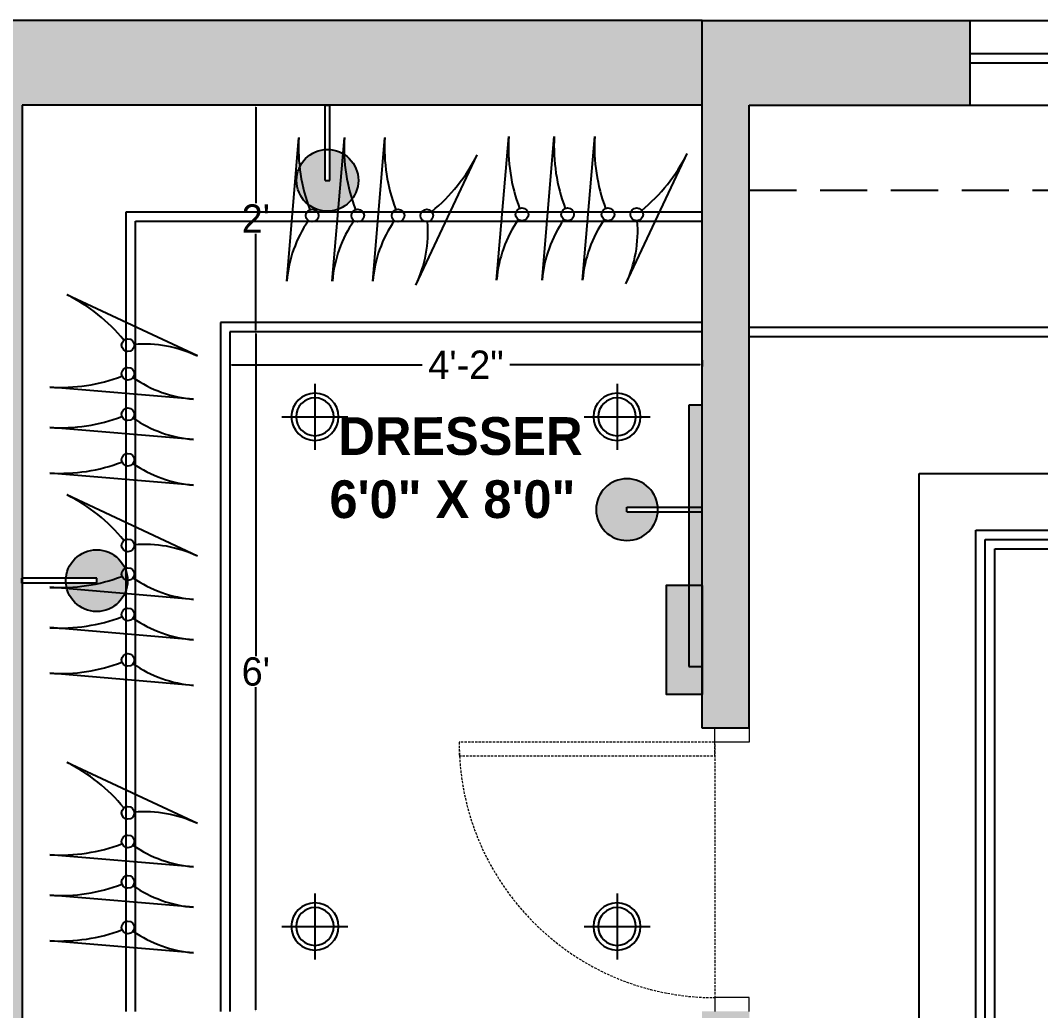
# Model space of a CAD drawing. Header units: inches. Extents: x 9636 to 21597, y -10243 to 557.
# Drawn here: x 16358.8 to 16466.8, y -7522.6 to -7417.7 of the extents above; entities that cross this region are included whole.
import ezdxf

# ---------------------------------------------------------------- set-up
doc = ezdxf.new("R2010")
doc.units = ezdxf.units.IN
doc.header["$MEASUREMENT"] = 0
for name, pattern in [('DASHED', [0.75, 0.5, -0.25]), ('DASHED2', [0.375, 0.25, -0.125]), ('HIDDEN', [0.375, 0.25, -0.125])]:
    doc.linetypes.add(name, pattern=pattern)
for name, color, linetype in [('A-Door-Frame', 1, 'Continuous'), ('A-Door-Swing', 8, 'HIDDEN'), ('IEL-HATCH-002', 7, 'Continuous')]:
    doc.layers.add(name, color=color, linetype=linetype)
doc.layers.add('Furniture', color=251, linetype='Continuous', lineweight=18)
doc.styles.add('HEMI', font='stylu.ttf')
doc.styles.add('MtXpl_Stylus_BT', font='')
doc.styles.get('MtXpl_Stylus_BT').set_extended_font_data('Stylus BT', bold=True)

# ---------------------------------------------------------------- blocks, each defined once
blk = doc.blocks.new('bhtrht')
at = {"layer": 'IEL-HATCH-002', "true_color": 0x939598, "transparency": 33554687}
h = blk.add_hatch(color=252, dxfattribs=at)
h.dxf.hatch_style = 1
h.paths.add_polyline_path([(12208.66, -5928.51), (12166.16, -5928.51), (12166.16, -6030.51), (12169.83, -6030.51), (12175.16, -6030.51), (12175.16, -5942.51), (12180.16, -5942.51), (12180.16, -5937.51), (12208.66, -5937.51)])
h.paths.add_polyline_path([(12316.66, -5928.51), (12292.66, -5928.51), (12292.66, -5937.51), (12316.66, -5937.51)])
h.paths.add_polyline_path([(12395.16, -5928.51), (12316.66, -5928.51), (12316.66, -6147.51), (12323.16, -6147.51), (12323.16, -5937.51), (12395.16, -5937.51)])
h.paths.add_polyline_path([(12424.16, -6147.51), (12400.16, -6147.51), (12400.16, -6033.51), (12396.5, -6033.51), (12395.16, -6033.51), (12395.16, -6147.51), (12323.16, -6147.51), (12316.66, -6147.51), (12316.66, -6156.51), (12323.16, -6156.51), (12395.16, -6156.51), (12424.16, -6156.51), (12424.16, -6152.84)])
h.paths.add_polyline_path([(12316.66, -6147.51), (12175.16, -6147.51), (12175.16, -6127.81), (12175.16, -6084.51), (12184.66, -6084.51), (12184.66, -6079.51), (12175.16, -6079.51), (12175.16, -6072.51), (12166.16, -6072.51), (12166.16, -6156.51), (12316.66, -6156.51)])
h.paths.add_polyline_path([(12636.16, -5928.51), (12606.56, -5928.51), (12606.56, -5937.51), (12627.16, -5937.51), (12627.16, -6129.51), (12627.16, -6135.51), (12627.16, -6147.51), (12467.16, -6147.51), (12467.16, -6156.51), (12636.16, -6156.51)])
h.paths.add_polyline_path([(12514.56, -5928.51), (12496.56, -5928.51), (12496.56, -5937.51), (12514.56, -5937.51)], flags=17)
h.paths.add_polyline_path([(12423.56, -5928.51), (12395.16, -5928.51), (12395.16, -6003.51), (12400.16, -6003.51), (12400.16, -5937.51), (12423.56, -5937.51)])
h = blk.add_hatch(color=252, dxfattribs=at)
h.dxf.hatch_style = 1
h.paths.add_polyline_path([(12395.16, -5969.26), (12393.77, -5969.26), (12393.77, -5996.97), (12395.16, -5996.97)])
at = {"color": 252, "true_color": 0x939598}
for p, q in [((12395.16, -5928.51), (12316.66, -5928.51)), ((12395.16, -5928.51), (12636.16, -5928.51)), ((12395.16, -6003.51), (12395.16, -5928.51)), ((12423.56, -5937.51), (12423.56, -5928.51)), ((12423.56, -5932.01), (12460.06, -5932.01)), ((12423.56, -5933.01), (12496.56, -5933.01)), ((12395.16, -5937.51), (12323.16, -5937.51)), ((12323.16, -5937.51), (12323.16, -6147.51)), ((12347.9, -5937.69), (12347.9, -5947.89)), ((12350.9, -5937.51), (12348.08, -5937.51)), ((12400.16, -5937.51), (12627.16, -5937.51)), ((12400.16, -6003.51), (12400.16, -5937.51)), ((12334.16, -6033.51), (12334.16, -5948.78)), ((12334.16, -5948.78), (12395.16, -5948.78)), ((12335.16, -6033.51), (12335.16, -5949.78)), ((12335.16, -5949.78), (12395.16, -5949.78)), ((12347.9, -5961.33), (12347.9, -5951.13)), ((12395.16, -5960.51), (12344.16, -5960.51)), ((12344.16, -5960.51), (12344.16, -6033.51)), ((12395.16, -5961.51), (12345.16, -5961.51)), ((12345.16, -5961.51), (12345.16, -6033.51)), ((12347.9, -5961.69), (12347.9, -5995.86)), ((12348.16, -5961.51), (12348.08, -5961.51)), ((12350.9, -5961.51), (12348.08, -5961.51)), ((12345.16, -5964.51), (12345.16, -5965.17)), ((12345.34, -5964.99), (12365.53, -5964.99)), ((12394.98, -5964.99), (12374.8, -5964.99)), ((12395.16, -5964.51), (12395.16, -5965.17)), ((12395.16, -5969.26), (12393.77, -5969.26)), ((12393.77, -5969.26), (12393.77, -5996.97)), ((12395.16, -5996.97), (12395.16, -5969.26)), ((12393.77, -5996.97), (12395.16, -5996.97)), ((12347.9, -6033.33), (12347.9, -5999.16)), ((12400.16, -6003.51), (12395.16, -6003.51))]:
    blk.add_line(p, q, dxfattribs=at)
at = {"color": 252, "linetype": 'DASHED', "ltscale": 10, "true_color": 0x939598}
blk.add_line((12400.16, -5946.51), (12627.16, -5946.51), dxfattribs=at)
at = {"color": 252, "true_color": 0x939598}
for points in [[(12347.87, -5937.69), (12347.93, -5937.69), (12347.9, -5937.51)], [(12347.87, -5961.33), (12347.93, -5961.33), (12347.9, -5961.51)], [(12347.87, -5961.69), (12347.93, -5961.69), (12347.9, -5961.51)], [(12345.34, -5964.96), (12345.34, -5965.02), (12345.16, -5964.99)], [(12394.98, -5964.96), (12394.98, -5965.02), (12395.16, -5964.99)], [(12347.87, -6033.33), (12347.93, -6033.33), (12347.9, -6033.51)]]:
    blk.add_solid(points, dxfattribs=at)
at = {"layer": 'A-Door-Frame', "color": 252, "lineweight": 5, "true_color": 0x939598}
blk.add_line((12400.16, -6003.51), (12396.5, -6003.51), dxfattribs=at)
for points in [[(12400.16, -6003.51), (12400.16, -6004.98), (12396.5, -6004.98), (12396.5, -6003.51)], [(12400.16, -6033.51), (12400.16, -6032.04), (12396.5, -6032.04), (12396.5, -6033.51)]]:
    blk.add_lwpolyline(points, dxfattribs=at)
at = {"layer": 'A-Door-Swing', "color": 252, "linetype": 'DASHED2', "lineweight": 5, "true_color": 0x939598}
blk.add_line((12396.5, -6005.22), (12396.5, -6032.28), dxfattribs=at)
blk.add_lwpolyline([(12396.5, -6004.98), (12369.43, -6004.98), (12369.43, -6006.44), (12396.5, -6006.44)], close=True, dxfattribs=at)
blk.add_arc((12396.5, -6004.98), 27.07, 180, 270, dxfattribs=at)
at = {"layer": 'Furniture', "color": 252, "lineweight": -2, "true_color": 0x939598}
for p, q in [((12351.17, -5956.14), (12352.46, -5940.94)), ((12356, -5956.14), (12357.28, -5940.94)), ((12360.28, -5956.14), (12361.56, -5940.94)), ((12373.4, -5956.02), (12374.69, -5940.81)), ((12378.23, -5956.02), (12379.51, -5940.81)), ((12382.51, -5956.02), (12383.79, -5940.81)), ((12364.86, -5956.55), (12371.35, -5942.74)), ((12387.09, -5956.43), (12393.58, -5942.62)), ((12341.71, -5964.06), (12327.9, -5957.57)), ((12341.3, -5968.65), (12326.09, -5967.36)), ((12341.3, -5972.93), (12326.09, -5971.64)), ((12341.3, -5977.75), (12326.09, -5976.47)), ((12341.71, -5985.27), (12327.9, -5978.78)), ((12341.3, -5989.86), (12326.09, -5988.57)), ((12341.3, -5994.14), (12326.09, -5992.85)), ((12341.3, -5998.96), (12326.09, -5997.68)), ((12341.71, -6013.61), (12327.9, -6007.12)), ((12341.3, -6018.19), (12326.09, -6016.91)), ((12341.3, -6022.48), (12326.09, -6021.19)), ((12341.3, -6027.3), (12326.09, -6026.02))]:
    blk.add_line(p, q, dxfattribs=at)
for centre in [(12353.87, -5949.19), (12358.69, -5949.19), (12362.97, -5949.19), (12366.01, -5949.19), (12376.09, -5949.06), (12380.92, -5949.06), (12385.2, -5949.06), (12388.24, -5949.06), (12334.35, -5962.92), (12334.35, -5965.95), (12334.35, -5970.24), (12334.35, -5975.06), (12334.35, -5984.13), (12334.35, -5987.17), (12334.35, -5991.45), (12334.35, -5996.27), (12334.35, -6012.47), (12334.35, -6015.5), (12334.35, -6019.78), (12334.35, -6024.61)]:
    blk.add_circle(centre, 0.673, dxfattribs=at)
for centre, radius, start, end in [((12371.04, -5942.01), 18.62, 176.6903, 200.6016), ((12375.87, -5942.01), 18.62, 176.6903, 200.6016), ((12380.15, -5942.01), 18.62, 176.6903, 200.6016), ((12393.27, -5941.89), 18.62, 176.6903, 200.6016), ((12398.1, -5941.89), 18.62, 176.6903, 200.6016), ((12402.38, -5941.89), 18.62, 176.6903, 200.6016), ((12354.72, -5934.38), 18.62, 309.3984, 333.3097), ((12376.95, -5934.26), 18.62, 309.3984, 333.3097), ((12364.32, -5957.23), 13.19, 145.3487, 175.2486), ((12369.15, -5957.23), 13.19, 145.3487, 175.2486), ((12373.43, -5957.23), 13.19, 145.3487, 175.2486), ((12352.93, -5950.93), 13.19, 334.7514, 4.6513), ((12386.55, -5957.11), 13.19, 145.3487, 175.2486), ((12391.38, -5957.11), 13.19, 145.3487, 175.2486), ((12395.66, -5957.11), 13.19, 145.3487, 175.2486), ((12375.16, -5950.8), 13.19, 334.7514, 4.6513), ((12319.54, -5974.21), 18.62, 39.3984, 63.3097), ((12336.08, -5976), 13.19, 64.7514, 94.6513), ((12327.17, -5948.78), 18.62, 266.6903, 290.6016), ((12342.39, -5955.5), 13.19, 235.3487, 265.2486), ((12327.17, -5953.06), 18.62, 266.6903, 290.6016), ((12342.39, -5959.78), 13.19, 235.3487, 265.2486), ((12327.17, -5957.88), 18.62, 266.6903, 290.6016), ((12342.39, -5964.6), 13.19, 235.3487, 265.2486), ((12319.54, -5995.42), 18.62, 39.3984, 63.3097), ((12336.08, -5997.21), 13.19, 64.7514, 94.6513), ((12327.17, -5969.99), 18.62, 266.6903, 290.6016), ((12342.39, -5976.71), 13.19, 235.3487, 265.2486), ((12327.17, -5974.27), 18.62, 266.6903, 290.6016), ((12342.39, -5980.99), 13.19, 235.3487, 265.2486), ((12327.17, -5979.09), 18.62, 266.6903, 290.6016), ((12342.39, -5985.82), 13.19, 235.3487, 265.2486), ((12319.54, -6023.76), 18.62, 39.3984, 63.3097), ((12336.08, -6025.54), 13.19, 64.7514, 94.6513), ((12327.17, -5998.32), 18.62, 266.6903, 290.6016), ((12342.39, -6005.05), 13.19, 235.3487, 265.2486), ((12327.17, -6002.61), 18.62, 266.6903, 290.6016), ((12342.39, -6009.33), 13.19, 235.3487, 265.2486), ((12327.17, -6007.43), 18.62, 266.6903, 290.6016), ((12342.39, -6014.15), 13.19, 235.3487, 265.2486)]:
    blk.add_arc(centre, radius, start, end, dxfattribs=at)
at = {"color": 252, "true_color": 0x939598, "style": 'MtXpl_Stylus_BT'}
for s, p in [('DRESSER', (12356.65, -5974.55)), ('6\'0" X 8\'0"', (12355.7, -5981.24))]:
    blk.add_text(s, height=4, rotation=0.0094, dxfattribs=at).set_placement(p)
at = {"color": 252, "true_color": 0x939598, "char_height": 3, "attachment_point": 5, "style": 'HEMI'}
for s, insert in [("\\A1;2'", (12347.9, -5949.51)), ('\\A1;4\'-2"', (12370.16, -5964.99)), ("\\A1;6'", (12347.9, -5997.51))]:
    blk.add_mtext(s, dxfattribs=dict(at, insert=insert))
blk = doc.blocks.new('5ryh')
at = {"layer": 'IEL-HATCH-002', "true_color": 0x139b48, "transparency": 33554687}
h = blk.add_hatch(color=114, dxfattribs=at)
h.dxf.hatch_style = 1
h.paths.add_polyline_path([(6507.8, -1186.938), (6501.8, -1186.938), (6501.8, -1188.938), (6507.8, -1188.938)])
blk.add_lwpolyline([(6507.8, -1188.938), (6507.8, -1186.938), (6501.8, -1186.938), (6501.8, -1188.938)], close=True)
blk = doc.blocks.new('HT')
at = {"layer": 'IEL-HATCH-002', "true_color": 0xf7f281, "transparency": 33554687}
h = blk.add_hatch(color=51, dxfattribs=at)
h.dxf.hatch_style = 1
h.paths.add_polyline_path([(4618.55, 566.68, 0.962396), (4625.07, 566.43), (4621.82, 566.43), (4621.82, 566.93), (4625.07, 566.93, 0.962396)])
for p, q in [((4621.82, 566.93), (4629.77, 566.93)), ((4621.82, 566.93), (4621.82, 566.43)), ((4621.82, 566.43), (4629.77, 566.43)), ((4629.77, 566.93), (4629.77, 566.43))]:
    blk.add_line(p, q)
blk.add_circle((4621.82, 566.68), 3.27)
blk = doc.blocks.new('rg')
at = {"color": 6}
for p, q in [((6523.86, -972.55), (6523.86, -979.55)), ((6520.36, -976.05), (6527.36, -976.05))]:
    blk.add_line(p, q, dxfattribs=at)
for radius in [2.5, 2]:
    blk.add_circle((6523.86, -976.05), radius, dxfattribs=at)

msp = doc.modelspace()

# ---------------------------------------------------------------- linework, layer by layer
at = {"color": 2, "true_color": 0xf1eb1f}
for points in [[(16435.98, -7450.18), (16662.98, -7450.18)], [(16435.98, -7451.18), (16662.98, -7451.18)]]:
    msp.add_lwpolyline(points, dxfattribs=at)
for points in [[(16453.98, -7465.68), (16644.98, -7465.68), (16644.98, -7606.68), (16453.98, -7606.68)], [(16459.98, -7471.68), (16638.98, -7471.68), (16638.98, -7600.68), (16459.98, -7600.68)]]:
    msp.add_lwpolyline(points, close=True)
at = {"color": 41, "true_color": 0xf4ee51}
for points in [[(16460.98, -7472.68), (16637.98, -7472.68), (16637.98, -7599.68), (16460.98, -7599.68)], [(16461.98, -7473.68), (16636.98, -7473.68), (16636.98, -7598.68), (16461.98, -7598.68)]]:
    msp.add_lwpolyline(points, close=True, dxfattribs=at)

# ---------------------------------------------------------------- block references
msp.add_blockref('bhtrht', (4035.82, -1489.17))
for p, rotation in [((16957.99, -12056.45), 90), ((20988.69, -6910.36), 180)]:
    msp.add_blockref('HT', p, dxfattribs=dict(rotation=rotation))
at = {"xscale": -1}
for name, p, rotation in [('rg', (15413.93, -935.82), 90), ('rg', (15445.93, -935.82), 90), ('HT', (11801.21, -6902.83), 180), ('rg', (15413.93, -989.82), 90), ('rg', (15445.93, -989.82), 90)]:
    msp.add_blockref(name, p, dxfattribs=dict(at, rotation=rotation))
at = {"xscale": 1.919315741706669, "yscale": 1.919315741706669, "zscale": 1.919315741706669, "rotation": 89.99999999999997}
msp.add_blockref('5ryh', (14149.09, -19968.07), dxfattribs=at)

doc.saveas('drawing.dxf')
